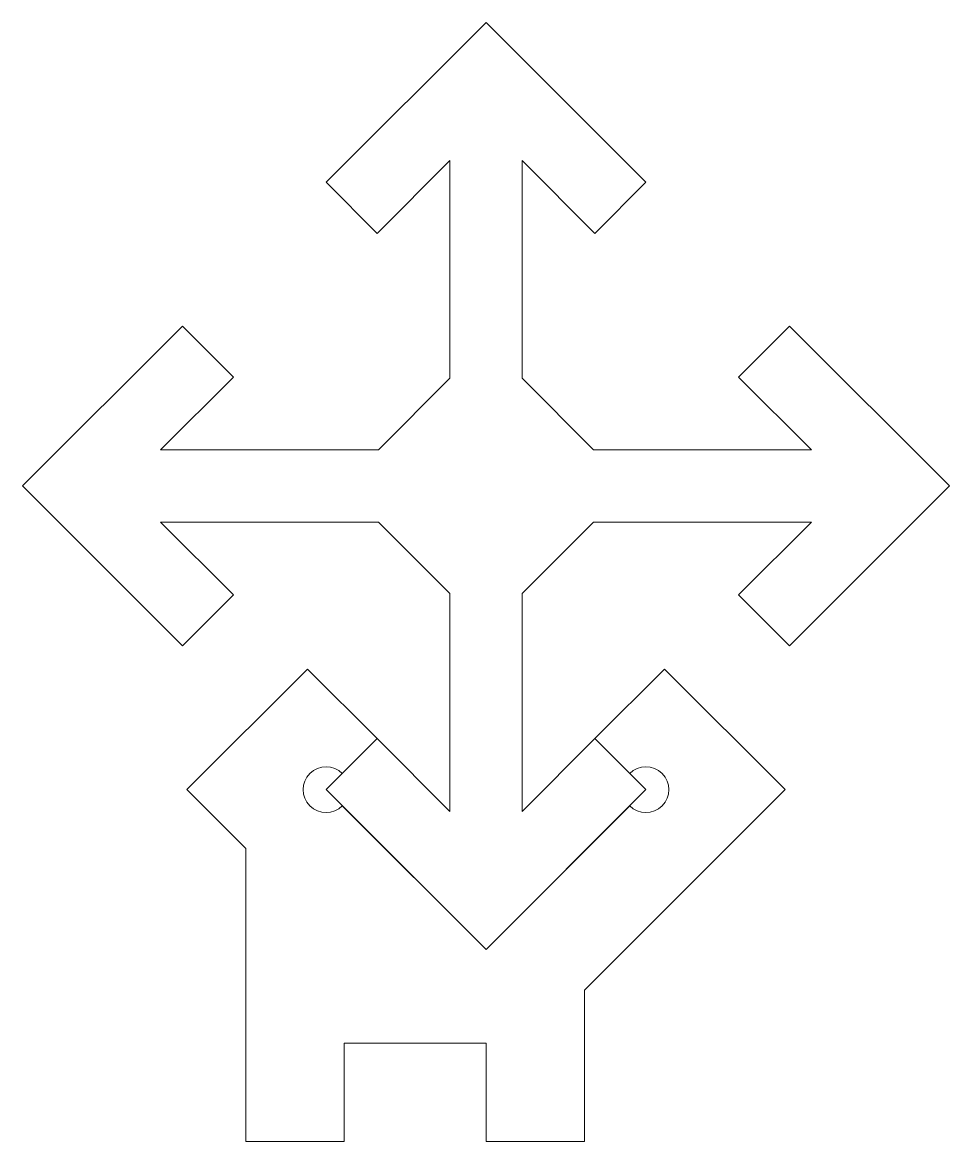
# Model space of a CAD drawing. Header units: millimetres. Extents: x 25.9 to 54.1, y 0 to 34.1.
import ezdxf

# ---------------------------------------------------------------- set-up
doc = ezdxf.new("R2010")
doc.units = ezdxf.units.MM
doc.layers.add('cut', color=178, linetype='Continuous', lineweight=0, true_color=0x000000)
doc.layers.add('skel', color=1, linetype='Continuous', lineweight=0, true_color=0xff0000)

msp = doc.modelspace()

# ---------------------------------------------------------------- linework, layer by layer
at = {"layer": 'cut'}
for p, q in [((34.555, 14.414), (30.878, 10.737)), ((34.555, 14.414), (36.677, 12.293)), ((43.323, 12.293), (45.445, 14.414)), ((49.122, 10.737), (45.445, 14.414)), ((36.677, 12.293), (35.616, 11.232)), ((43.323, 12.293), (44.384, 11.232)), ((32.67, 8.945), (30.878, 10.737)), ((43, 4.615), (49.122, 10.737)), ((40, 5.858), (35.616, 10.242)), ((44.384, 10.242), (40, 5.858)), ((32.67, 0), (32.67, 8.945)), ((43, 4.615), (43, 0)), ((35.67, 3), (35.67, 0)), ((35.67, 3), (40, 3)), ((40, 0), (40, 3)), ((32.67, 0), (35.67, 0)), ((40, 0), (43, 0))]:
    msp.add_line(p, q, dxfattribs=at)
for centre, start, end in [((35.121, 10.737), 45, 315), ((44.879, 10.737), 225, 135)]:
    msp.add_arc(centre, 0.7, start, end, dxfattribs=at)
at = {"layer": 'skel'}
for p, q in [((40, 34.142), (35.121, 29.263)), ((44.879, 29.263), (40, 34.142)), ((38.9, 29.931), (36.677, 27.707)), ((38.9, 29.931), (38.9, 23.284)), ((41.1, 29.931), (41.1, 23.284)), ((43.323, 27.707), (41.1, 29.931)), ((36.677, 27.707), (35.121, 29.263)), ((44.879, 29.263), (43.323, 27.707)), ((30.737, 24.879), (25.858, 20)), ((30.737, 24.879), (32.293, 23.323)), ((47.707, 23.323), (49.263, 24.879)), ((54.142, 20), (49.263, 24.879)), ((32.293, 23.323), (30.069, 21.1)), ((38.9, 23.284), (36.716, 21.1)), ((43.284, 21.1), (41.1, 23.284)), ((49.931, 21.1), (47.707, 23.323)), ((30.069, 21.1), (36.716, 21.1)), ((43.284, 21.1), (49.931, 21.1)), ((25.858, 20), (30.737, 15.121)), ((49.263, 15.121), (54.142, 20)), ((30.069, 18.9), (32.293, 16.677)), ((30.069, 18.9), (36.716, 18.9)), ((36.716, 18.9), (38.9, 16.716)), ((41.1, 16.716), (43.284, 18.9)), ((43.284, 18.9), (49.931, 18.9)), ((47.707, 16.677), (49.931, 18.9)), ((32.293, 16.677), (30.737, 15.121)), ((38.9, 16.716), (38.9, 10.069)), ((41.1, 16.716), (41.1, 10.069)), ((49.263, 15.121), (47.707, 16.677)), ((35.121, 10.737), (36.677, 12.293)), ((36.677, 12.293), (38.9, 10.069)), ((41.1, 10.069), (43.323, 12.293)), ((43.323, 12.293), (44.879, 10.737)), ((35.121, 10.737), (40, 5.858)), ((40, 5.858), (44.879, 10.737))]:
    msp.add_line(p, q, dxfattribs=at)

doc.saveas('drawing.dxf')
